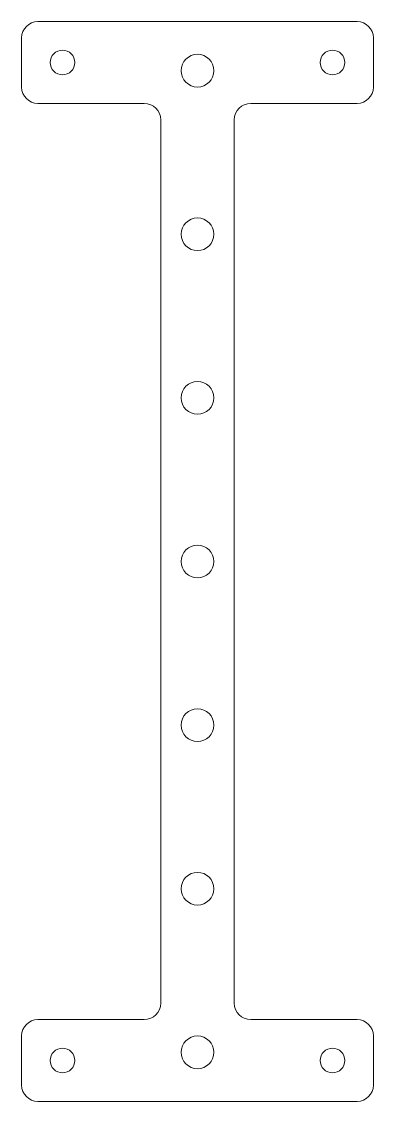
# Model space of a CAD drawing. Header units: millimetres. Extents: x 0 to 43, y -122 to 10.
import ezdxf

# ---------------------------------------------------------------- set-up
doc = ezdxf.new("R2010")
doc.units = ezdxf.units.MM

msp = doc.modelspace()

# ---------------------------------------------------------------- linework, layer by layer
at = {"color": 7, "linetype": 'Continuous', "lineweight": 15}
for p, q in [((41, 10), (2, 10)), ((0, 8), (0, 2)), ((43, 2), (43, 8)), ((2, 0), (15, 0)), ((28, 0), (41, 0)), ((17, -2), (17, -110)), ((26, -110), (26, -2)), ((15, -112), (2, -112)), ((41, -112), (28, -112)), ((0, -114), (0, -120)), ((43, -120), (43, -114)), ((2, -122), (41, -122))]:
    msp.add_line(p, q, dxfattribs=at)
for centre, radius in [((5, 5), 1.5), ((21.5, 4), 2), ((38, 5), 1.5), ((21.5, -16), 2), ((21.5, -36), 2), ((21.5, -56), 2), ((21.5, -76), 2), ((21.5, -96), 2), ((21.5, -116), 2), ((5, -117), 1.5), ((38, -117), 1.5)]:
    msp.add_circle(centre, radius, dxfattribs=at)
for centre, start, end in [((2, 8), 90, 180), ((41, 8), 0, 90), ((2, 2), 180, 270), ((41, 2), 270, 0), ((15, -2), 0, 90), ((28, -2), 90, 180), ((15, -110), 270, 0), ((28, -110), 180, 270), ((2, -114), 90, 180), ((41, -114), 0, 90), ((2, -120), 180, 270), ((41, -120), 270, 0)]:
    msp.add_arc(centre, 2, start, end, dxfattribs=at)

doc.saveas('drawing.dxf')
